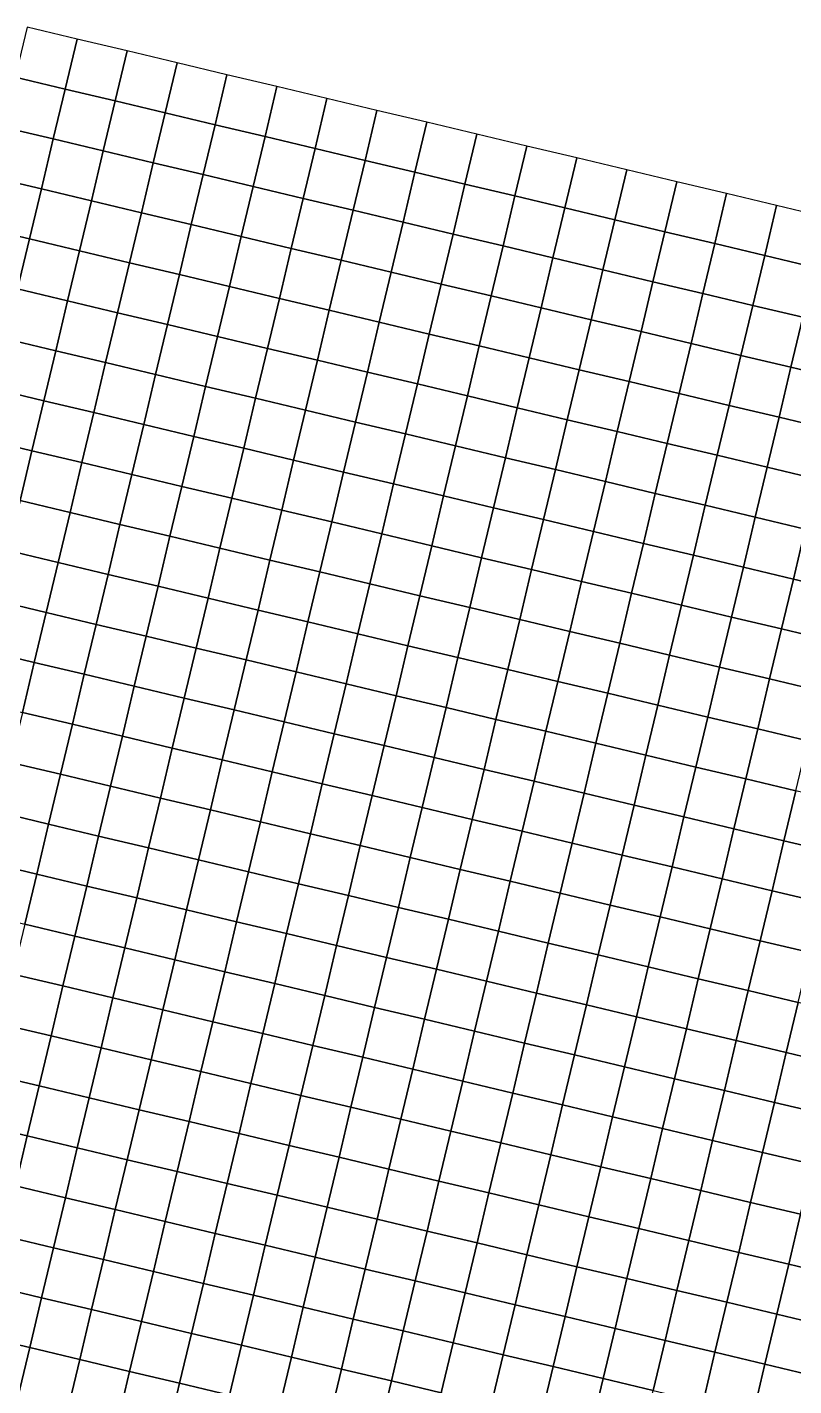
# Model space of a CAD drawing. Header units: metres. Extents: x 0.3 to 9.7, y -5.33 to 3.34.
# Drawn here: x 3.476 to 4.969, y 0.32 to 2.965 of the extents above; entities that cross this region are included whole.
import ezdxf

# ---------------------------------------------------------------- set-up
doc = ezdxf.new("R2010")
doc.units = ezdxf.units.M

msp = doc.modelspace()

# ---------------------------------------------------------------- linework, layer by layer
at = {"layer": 'C2'}
for points in [[(3.4759, 2.9654, -3.0415), (3.4528, 2.8681, -3.0268), (3.5501, 2.845, -2.987), (3.5732, 2.9423, -2.9996)], [(3.5732, 2.9423, -2.9996), (3.5501, 2.845, -2.987), (3.6474, 2.8218, -2.9723), (3.6705, 2.9191, -2.9852)], [(3.6705, 2.9191, -2.9852), (3.6474, 2.8218, -2.9723), (3.7446, 2.7987, -2.9766), (3.7678, 2.896, -2.9911)], [(3.7678, 2.896, -2.9911), (3.7446, 2.7987, -2.9766), (3.8419, 2.7755, -2.9727), (3.8651, 2.8728, -2.9853)], [(3.4528, 2.8681, -3.0268), (3.4296, 2.7708, -3.0165), (3.5269, 2.7477, -2.9799), (3.5501, 2.845, -2.987)], [(3.8651, 2.8728, -2.9853), (3.8419, 2.7755, -2.9727), (3.9392, 2.7524, -2.9737), (3.9624, 2.8497, -2.9839)], [(3.5501, 2.845, -2.987), (3.5269, 2.7477, -2.9799), (3.6242, 2.7245, -2.965), (3.6474, 2.8218, -2.9723)], [(3.9624, 2.8497, -2.9839), (3.9392, 2.7524, -2.9737), (4.0365, 2.7292, -2.9863), (4.0596, 2.8265, -2.9947)], [(3.6474, 2.8218, -2.9723), (3.6242, 2.7245, -2.965), (3.7215, 2.7014, -2.9678), (3.7446, 2.7987, -2.9766)], [(4.0596, 2.8265, -2.9947), (4.0365, 2.7292, -2.9863), (4.1338, 2.7061, -2.9923), (4.1569, 2.8034, -2.9976)], [(3.7446, 2.7987, -2.9766), (3.7215, 2.7014, -2.9678), (3.8188, 2.6783, -2.9643), (3.8419, 2.7755, -2.9727)], [(4.1569, 2.8034, -2.9976), (4.1338, 2.7061, -2.9923), (4.2311, 2.683, -3.0156), (4.2542, 2.7802, -3.021)], [(4.2542, 2.7802, -3.021), (4.2311, 2.683, -3.0156), (4.3284, 2.6598, -3.0203), (4.3515, 2.7571, -3.0226)], [(3.4296, 2.7708, -3.0165), (3.4065, 2.6736, -3.0026), (3.5038, 2.6504, -2.969), (3.5269, 2.7477, -2.9799)], [(3.8419, 2.7755, -2.9727), (3.8188, 2.6783, -2.9643), (3.9161, 2.6551, -2.9651), (3.9392, 2.7524, -2.9737)], [(3.9392, 2.7524, -2.9737), (3.9161, 2.6551, -2.9651), (4.0134, 2.632, -2.978), (4.0365, 2.7292, -2.9863)], [(4.3515, 2.7571, -3.0226), (4.3284, 2.6598, -3.0203), (4.4256, 2.6367, -3.0221), (4.4488, 2.7339, -3.0224)], [(3.5269, 2.7477, -2.9799), (3.5038, 2.6504, -2.969), (3.6011, 2.6273, -2.9544), (3.6242, 2.7245, -2.965)], [(4.0365, 2.7292, -2.9863), (4.0134, 2.632, -2.978), (4.1106, 2.6088, -2.9844), (4.1338, 2.7061, -2.9923)], [(4.4488, 2.7339, -3.0224), (4.4256, 2.6367, -3.0221), (4.5229, 2.6135, -3.0306), (4.5461, 2.7108, -3.032)], [(3.6242, 2.7245, -2.965), (3.6011, 2.6273, -2.9544), (3.6984, 2.6041, -2.9558), (3.7215, 2.7014, -2.9678)], [(3.7215, 2.7014, -2.9678), (3.6984, 2.6041, -2.9558), (3.7956, 2.581, -2.954), (3.8188, 2.6783, -2.9643)], [(4.1338, 2.7061, -2.9923), (4.1106, 2.6088, -2.9844), (4.2079, 2.5857, -3.0057), (4.2311, 2.683, -3.0156)], [(4.5461, 2.7108, -3.032), (4.5229, 2.6135, -3.0306), (4.6202, 2.5904, -3.0289), (4.6433, 2.6877, -3.0312)], [(3.4065, 2.6736, -3.0026), (3.3834, 2.5763, -2.9866), (3.4806, 2.5531, -2.9557), (3.5038, 2.6504, -2.969)], [(3.8188, 2.6783, -2.9643), (3.7956, 2.581, -2.954), (3.8929, 2.5578, -2.9566), (3.9161, 2.6551, -2.9651)], [(4.2311, 2.683, -3.0156), (4.2079, 2.5857, -3.0057), (4.3052, 2.5625, -3.0115), (4.3284, 2.6598, -3.0203)], [(4.6433, 2.6877, -3.0312), (4.6202, 2.5904, -3.0289), (4.7175, 2.5672, -3.0184), (4.7406, 2.6645, -3.0203)], [(3.5038, 2.6504, -2.969), (3.4806, 2.5531, -2.9557), (3.5779, 2.53, -2.9413), (3.6011, 2.6273, -2.9544)], [(3.9161, 2.6551, -2.9651), (3.8929, 2.5578, -2.9566), (3.9902, 2.5347, -2.9704), (4.0134, 2.632, -2.978)], [(4.3284, 2.6598, -3.0203), (4.3052, 2.5625, -3.0115), (4.4025, 2.5394, -3.0143), (4.4256, 2.6367, -3.0221)], [(4.7406, 2.6645, -3.0203), (4.7175, 2.5672, -3.0184), (4.8148, 2.5441, -3.0201), (4.8379, 2.6414, -3.022)], [(3.6011, 2.6273, -2.9544), (3.5779, 2.53, -2.9413), (3.6752, 2.5068, -2.9414), (3.6984, 2.6041, -2.9558)], [(4.0134, 2.632, -2.978), (3.9902, 2.5347, -2.9704), (4.0875, 2.5115, -2.9788), (4.1106, 2.6088, -2.9844)], [(4.4256, 2.6367, -3.0221), (4.4025, 2.5394, -3.0143), (4.4998, 2.5162, -3.0223), (4.5229, 2.6135, -3.0306)], [(4.8379, 2.6414, -3.022), (4.8148, 2.5441, -3.0201), (4.9121, 2.5209, -3.026), (4.9352, 2.6182, -3.0269)], [(3.6984, 2.6041, -2.9558), (3.6752, 2.5068, -2.9414), (3.7725, 2.4837, -2.9421), (3.7956, 2.581, -2.954)], [(4.1106, 2.6088, -2.9844), (4.0875, 2.5115, -2.9788), (4.1848, 2.4884, -2.9989), (4.2079, 2.5857, -3.0057)], [(4.5229, 2.6135, -3.0306), (4.4998, 2.5162, -3.0223), (4.5971, 2.4931, -3.0207), (4.6202, 2.5904, -3.0289)], [(4.9352, 2.6182, -3.0269), (4.9121, 2.5209, -3.026), (5.0093, 2.4978, -3.0485), (5.0325, 2.5951, -3.0491)], [(3.3834, 2.5763, -2.9866), (3.3602, 2.479, -2.9789), (3.4575, 2.4558, -2.9501), (3.4806, 2.5531, -2.9557)], [(3.7956, 2.581, -2.954), (3.7725, 2.4837, -2.9421), (3.8698, 2.4605, -2.9476), (3.8929, 2.5578, -2.9566)], [(4.2079, 2.5857, -3.0057), (4.1848, 2.4884, -2.9989), (4.2821, 2.4652, -3.007), (4.3052, 2.5625, -3.0115)], [(4.6202, 2.5904, -3.0289), (4.5971, 2.4931, -3.0207), (4.6943, 2.4699, -3.0101), (4.7175, 2.5672, -3.0184)], [(4.7175, 2.5672, -3.0184), (4.6943, 2.4699, -3.0101), (4.7916, 2.4468, -3.012), (4.8148, 2.5441, -3.0201)], [(3.4806, 2.5531, -2.9557), (3.4575, 2.4558, -2.9501), (3.5548, 2.4327, -2.9361), (3.5779, 2.53, -2.9413)], [(3.8929, 2.5578, -2.9566), (3.8698, 2.4605, -2.9476), (3.9671, 2.4374, -2.9631), (3.9902, 2.5347, -2.9704)], [(4.3052, 2.5625, -3.0115), (4.2821, 2.4652, -3.007), (4.3793, 2.4421, -3.0114), (4.4025, 2.5394, -3.0143)], [(4.8148, 2.5441, -3.0201), (4.7916, 2.4468, -3.012), (4.8889, 2.4237, -3.0183), (4.9121, 2.5209, -3.026)], [(3.5779, 2.53, -2.9413), (3.5548, 2.4327, -2.9361), (3.6521, 2.4095, -2.9361), (3.6752, 2.5068, -2.9414)], [(3.9902, 2.5347, -2.9704), (3.9671, 2.4374, -2.9631), (4.0643, 2.4142, -2.9747), (4.0875, 2.5115, -2.9788)], [(4.4025, 2.5394, -3.0143), (4.3793, 2.4421, -3.0114), (4.4766, 2.4189, -3.0185), (4.4998, 2.5162, -3.0223)], [(4.4998, 2.5162, -3.0223), (4.4766, 2.4189, -3.0185), (4.5739, 2.3958, -3.0164), (4.5971, 2.4931, -3.0207)], [(4.9121, 2.5209, -3.026), (4.8889, 2.4237, -3.0183), (4.9862, 2.4005, -3.042), (5.0093, 2.4978, -3.0485)], [(3.6752, 2.5068, -2.9414), (3.6521, 2.4095, -2.9361), (3.7493, 2.3864, -2.9371), (3.7725, 2.4837, -2.9421)], [(4.0875, 2.5115, -2.9788), (4.0643, 2.4142, -2.9747), (4.1616, 2.3911, -2.9941), (4.1848, 2.4884, -2.9989)], [(4.1848, 2.4884, -2.9989), (4.1616, 2.3911, -2.9941), (4.2589, 2.368, -3.0052), (4.2821, 2.4652, -3.007)], [(4.5971, 2.4931, -3.0207), (4.5739, 2.3958, -3.0164), (4.6712, 2.3727, -3.0067), (4.6943, 2.4699, -3.0101)], [(3.7725, 2.4837, -2.9421), (3.7493, 2.3864, -2.9371), (3.8466, 2.3633, -2.9434), (3.8698, 2.4605, -2.9476)], [(3.8698, 2.4605, -2.9476), (3.8466, 2.3633, -2.9434), (3.9439, 2.3401, -2.9592), (3.9671, 2.4374, -2.9631)], [(4.2821, 2.4652, -3.007), (4.2589, 2.368, -3.0052), (4.3562, 2.3448, -3.0116), (4.3793, 2.4421, -3.0114)], [(4.6943, 2.4699, -3.0101), (4.6712, 2.3727, -3.0067), (4.7685, 2.3495, -3.0089), (4.7916, 2.4468, -3.012)], [(3.4575, 2.4558, -2.9501), (3.4343, 2.3586, -2.9518), (3.5316, 2.3354, -2.9385), (3.5548, 2.4327, -2.9361)], [(3.9671, 2.4374, -2.9631), (3.9439, 2.3401, -2.9592), (4.0412, 2.317, -2.9711), (4.0643, 2.4142, -2.9747)], [(4.3793, 2.4421, -3.0114), (4.3562, 2.3448, -3.0116), (4.4535, 2.3217, -3.0175), (4.4766, 2.4189, -3.0185)], [(4.7916, 2.4468, -3.012), (4.7685, 2.3495, -3.0089), (4.8658, 2.3264, -3.0168), (4.8889, 2.4237, -3.0183)], [(3.5548, 2.4327, -2.9361), (3.5316, 2.3354, -2.9385), (3.6289, 2.3123, -2.9382), (3.6521, 2.4095, -2.9361)], [(3.6521, 2.4095, -2.9361), (3.6289, 2.3123, -2.9382), (3.7262, 2.2891, -2.9382), (3.7493, 2.3864, -2.9371)], [(4.0643, 2.4142, -2.9747), (4.0412, 2.317, -2.9711), (4.1385, 2.2938, -2.9889), (4.1616, 2.3911, -2.9941)], [(4.4766, 2.4189, -3.0185), (4.4535, 2.3217, -3.0175), (4.5508, 2.2985, -3.0155), (4.5739, 2.3958, -3.0164)], [(4.8889, 2.4237, -3.0183), (4.8658, 2.3264, -3.0168), (4.9631, 2.3032, -3.0409), (4.9862, 2.4005, -3.042)], [(3.7493, 2.3864, -2.9371), (3.7262, 2.2891, -2.9382), (3.8235, 2.266, -2.9428), (3.8466, 2.3633, -2.9434)], [(4.1616, 2.3911, -2.9941), (4.1385, 2.2938, -2.9889), (4.2358, 2.2707, -3.0002), (4.2589, 2.368, -3.0052)], [(4.5739, 2.3958, -3.0164), (4.5508, 2.2985, -3.0155), (4.6481, 2.2754, -3.0078), (4.6712, 2.3727, -3.0067)], [(4.9862, 2.4005, -3.042), (4.9631, 2.3032, -3.0409), (5.0603, 2.2801, -3.0532), (5.0835, 2.3774, -3.0524)], [(3.4343, 2.3586, -2.9518), (3.4112, 2.2613, -2.9577), (3.5085, 2.2381, -2.9445), (3.5316, 2.3354, -2.9385)], [(3.8466, 2.3633, -2.9434), (3.8235, 2.266, -2.9428), (3.9208, 2.2428, -2.9571), (3.9439, 2.3401, -2.9592)], [(4.2589, 2.368, -3.0052), (4.2358, 2.2707, -3.0002), (4.3331, 2.2475, -3.0065), (4.3562, 2.3448, -3.0116)], [(4.6712, 2.3727, -3.0067), (4.6481, 2.2754, -3.0078), (4.7453, 2.2522, -3.0111), (4.7685, 2.3495, -3.0089)], [(3.5316, 2.3354, -2.9385), (3.5085, 2.2381, -2.9445), (3.6058, 2.215, -2.9433), (3.6289, 2.3123, -2.9382)], [(3.9439, 2.3401, -2.9592), (3.9208, 2.2428, -2.9571), (4.0181, 2.2197, -2.9666), (4.0412, 2.317, -2.9711)], [(4.3562, 2.3448, -3.0116), (4.3331, 2.2475, -3.0065), (4.4303, 2.2244, -3.0121), (4.4535, 2.3217, -3.0175)], [(4.7685, 2.3495, -3.0089), (4.7453, 2.2522, -3.0111), (4.8426, 2.2291, -3.0205), (4.8658, 2.3264, -3.0168)], [(3.6289, 2.3123, -2.9382), (3.6058, 2.215, -2.9433), (3.7031, 2.1918, -2.9413), (3.7262, 2.2891, -2.9382)], [(4.0412, 2.317, -2.9711), (4.0181, 2.2197, -2.9666), (4.1153, 2.1965, -2.9814), (4.1385, 2.2938, -2.9889)], [(4.4535, 2.3217, -3.0175), (4.4303, 2.2244, -3.0121), (4.5276, 2.2012, -3.0106), (4.5508, 2.2985, -3.0155)], [(4.8658, 2.3264, -3.0168), (4.8426, 2.2291, -3.0205), (4.9399, 2.2059, -3.0444), (4.9631, 2.3032, -3.0409)], [(4.9631, 2.3032, -3.0409), (4.9399, 2.2059, -3.0444), (5.0372, 2.1828, -3.059), (5.0603, 2.2801, -3.0532)], [(3.7262, 2.2891, -2.9382), (3.7031, 2.1918, -2.9413), (3.8003, 2.1687, -2.9428), (3.8235, 2.266, -2.9428)], [(4.1385, 2.2938, -2.9889), (4.1153, 2.1965, -2.9814), (4.2126, 2.1734, -2.9909), (4.2358, 2.2707, -3.0002)], [(4.5508, 2.2985, -3.0155), (4.5276, 2.2012, -3.0106), (4.6249, 2.1781, -3.0044), (4.6481, 2.2754, -3.0078)], [(4.6481, 2.2754, -3.0078), (4.6249, 2.1781, -3.0044), (4.7222, 2.1549, -3.0087), (4.7453, 2.2522, -3.0111)], [(3.4112, 2.2613, -2.9577), (3.3881, 2.164, -2.9614), (3.4853, 2.1408, -2.9482), (3.5085, 2.2381, -2.9445)], [(3.8235, 2.266, -2.9428), (3.8003, 2.1687, -2.9428), (3.8976, 2.1455, -2.9548), (3.9208, 2.2428, -2.9571)], [(4.2358, 2.2707, -3.0002), (4.2126, 2.1734, -2.9909), (4.3099, 2.1502, -2.9965), (4.3331, 2.2475, -3.0065)], [(4.7453, 2.2522, -3.0111), (4.7222, 2.1549, -3.0087), (4.8195, 2.1318, -3.0191), (4.8426, 2.2291, -3.0205)], [(3.5085, 2.2381, -2.9445), (3.4853, 2.1408, -2.9482), (3.5826, 2.1177, -2.9462), (3.6058, 2.215, -2.9433)], [(3.9208, 2.2428, -2.9571), (3.8976, 2.1455, -2.9548), (3.9949, 2.1224, -2.9608), (4.0181, 2.2197, -2.9666)], [(4.3331, 2.2475, -3.0065), (4.3099, 2.1502, -2.9965), (4.4072, 2.1271, -3.0018), (4.4303, 2.2244, -3.0121)], [(4.4303, 2.2244, -3.0121), (4.4072, 2.1271, -3.0018), (4.5045, 2.1039, -3.0004), (4.5276, 2.2012, -3.0106)], [(4.8426, 2.2291, -3.0205), (4.8195, 2.1318, -3.0191), (4.9168, 2.1087, -3.0432), (4.9399, 2.2059, -3.0444)], [(3.6058, 2.215, -2.9433), (3.5826, 2.1177, -2.9462), (3.6799, 2.0945, -2.9436), (3.7031, 2.1918, -2.9413)], [(4.0181, 2.2197, -2.9666), (3.9949, 2.1224, -2.9608), (4.0922, 2.0992, -2.972), (4.1153, 2.1965, -2.9814)], [(4.1153, 2.1965, -2.9814), (4.0922, 2.0992, -2.972), (4.1895, 2.0761, -2.9786), (4.2126, 2.1734, -2.9909)], [(4.5276, 2.2012, -3.0106), (4.5045, 2.1039, -3.0004), (4.6018, 2.0808, -2.9937), (4.6249, 2.1781, -3.0044)], [(4.9399, 2.2059, -3.0444), (4.9168, 2.1087, -3.0432), (5.014, 2.0855, -3.0595), (5.0372, 2.1828, -3.059)], [(3.7031, 2.1918, -2.9413), (3.6799, 2.0945, -2.9436), (3.7772, 2.0714, -2.9445), (3.8003, 2.1687, -2.9428)], [(4.2126, 2.1734, -2.9909), (4.1895, 2.0761, -2.9786), (4.2868, 2.053, -2.9825), (4.3099, 2.1502, -2.9965)], [(4.6249, 2.1781, -3.0044), (4.6018, 2.0808, -2.9937), (4.699, 2.0577, -2.9984), (4.7222, 2.1549, -3.0087)], [(3.3881, 2.164, -2.9614), (3.3649, 2.0667, -2.9601), (3.4622, 2.0436, -2.9469), (3.4853, 2.1408, -2.9482)], [(3.8003, 2.1687, -2.9428), (3.7772, 2.0714, -2.9445), (3.8745, 2.0483, -2.9557), (3.8976, 2.1455, -2.9548)], [(3.8976, 2.1455, -2.9548), (3.8745, 2.0483, -2.9557), (3.9718, 2.0251, -2.9605), (3.9949, 2.1224, -2.9608)], [(4.3099, 2.1502, -2.9965), (4.2868, 2.053, -2.9825), (4.384, 2.0298, -2.9888), (4.4072, 2.1271, -3.0018)], [(4.7222, 2.1549, -3.0087), (4.699, 2.0577, -2.9984), (4.7963, 2.0345, -3.0093), (4.8195, 2.1318, -3.0191)], [(3.4853, 2.1408, -2.9482), (3.4622, 2.0436, -2.9469), (3.5595, 2.0204, -2.9441), (3.5826, 2.1177, -2.9462)], [(3.5826, 2.1177, -2.9462), (3.5595, 2.0204, -2.9441), (3.6568, 1.9973, -2.9431), (3.6799, 2.0945, -2.9436)], [(3.9949, 2.1224, -2.9608), (3.9718, 2.0251, -2.9605), (4.069, 2.002, -2.9695), (4.0922, 2.0992, -2.972)], [(4.4072, 2.1271, -3.0018), (4.384, 2.0298, -2.9888), (4.4813, 2.0067, -2.9876), (4.5045, 2.1039, -3.0004)], [(4.8195, 2.1318, -3.0191), (4.7963, 2.0345, -3.0093), (4.8936, 2.0114, -3.0351), (4.9168, 2.1087, -3.0432)], [(3.6799, 2.0945, -2.9436), (3.6568, 1.9973, -2.9431), (3.754, 1.9741, -2.9462), (3.7772, 2.0714, -2.9445)], [(4.0922, 2.0992, -2.972), (4.069, 2.002, -2.9695), (4.1663, 1.9788, -2.9749), (4.1895, 2.0761, -2.9786)], [(4.5045, 2.1039, -3.0004), (4.4813, 2.0067, -2.9876), (4.5786, 1.9835, -2.9799), (4.6018, 2.0808, -2.9937)], [(4.9168, 2.1087, -3.0432), (4.8936, 2.0114, -3.0351), (4.9909, 1.9882, -3.0519), (5.014, 2.0855, -3.0595)], [(3.7772, 2.0714, -2.9445), (3.754, 1.9741, -2.9462), (3.8513, 1.951, -2.958), (3.8745, 2.0483, -2.9557)], [(4.1895, 2.0761, -2.9786), (4.1663, 1.9788, -2.9749), (4.2636, 1.9557, -2.9784), (4.2868, 2.053, -2.9825)], [(4.6018, 2.0808, -2.9937), (4.5786, 1.9835, -2.9799), (4.6759, 1.9604, -2.9846), (4.699, 2.0577, -2.9984)], [(3.4622, 2.0436, -2.9469), (3.439, 1.9463, -2.9518), (3.5363, 1.9231, -2.9487), (3.5595, 2.0204, -2.9441)], [(3.8745, 2.0483, -2.9557), (3.8513, 1.951, -2.958), (3.9486, 1.9278, -2.965), (3.9718, 2.0251, -2.9605)], [(4.2868, 2.053, -2.9825), (4.2636, 1.9557, -2.9784), (4.3609, 1.9325, -2.9852), (4.384, 2.0298, -2.9888)], [(4.699, 2.0577, -2.9984), (4.6759, 1.9604, -2.9846), (4.7732, 1.9372, -2.9951), (4.7963, 2.0345, -3.0093)], [(3.5595, 2.0204, -2.9441), (3.5363, 1.9231, -2.9487), (3.6336, 1.9, -2.9478), (3.6568, 1.9973, -2.9431)], [(3.9718, 2.0251, -2.9605), (3.9486, 1.9278, -2.965), (4.0459, 1.9047, -2.9744), (4.069, 2.002, -2.9695)], [(4.384, 2.0298, -2.9888), (4.3609, 1.9325, -2.9852), (4.4582, 1.9094, -2.9847), (4.4813, 2.0067, -2.9876)], [(4.7963, 2.0345, -3.0093), (4.7732, 1.9372, -2.9951), (4.8705, 1.9141, -3.023), (4.8936, 2.0114, -3.0351)], [(4.8936, 2.0114, -3.0351), (4.8705, 1.9141, -3.023), (4.9678, 1.8909, -3.0393), (4.9909, 1.9882, -3.0519)], [(3.6568, 1.9973, -2.9431), (3.6336, 1.9, -2.9478), (3.7309, 1.8768, -2.9512), (3.754, 1.9741, -2.9462)], [(4.069, 2.002, -2.9695), (4.0459, 1.9047, -2.9744), (4.1432, 1.8815, -2.9811), (4.1663, 1.9788, -2.9749)], [(4.4813, 2.0067, -2.9876), (4.4582, 1.9094, -2.9847), (4.5555, 1.8862, -2.9779), (4.5786, 1.9835, -2.9799)], [(4.9909, 1.9882, -3.0519), (4.9678, 1.8909, -3.0393), (5.065, 1.8678, -3.0499), (5.0882, 1.9651, -3.0643)], [(3.754, 1.9741, -2.9462), (3.7309, 1.8768, -2.9512), (3.8282, 1.8537, -2.9624), (3.8513, 1.951, -2.958)], [(4.1663, 1.9788, -2.9749), (4.1432, 1.8815, -2.9811), (4.2405, 1.8584, -2.9854), (4.2636, 1.9557, -2.9784)], [(4.5786, 1.9835, -2.9799), (4.5555, 1.8862, -2.9779), (4.6528, 1.8631, -2.9834), (4.6759, 1.9604, -2.9846)], [(4.6759, 1.9604, -2.9846), (4.6528, 1.8631, -2.9834), (4.75, 1.8399, -2.9945), (4.7732, 1.9372, -2.9951)], [(3.439, 1.9463, -2.9518), (3.4159, 1.849, -2.964), (3.5132, 1.8258, -2.9603), (3.5363, 1.9231, -2.9487)], [(3.8513, 1.951, -2.958), (3.8282, 1.8537, -2.9624), (3.9255, 1.8305, -2.9691), (3.9486, 1.9278, -2.965)], [(4.2636, 1.9557, -2.9784), (4.2405, 1.8584, -2.9854), (4.3378, 1.8352, -2.9914), (4.3609, 1.9325, -2.9852)], [(4.3609, 1.9325, -2.9852), (4.3378, 1.8352, -2.9914), (4.435, 1.8121, -2.9912), (4.4582, 1.9094, -2.9847)], [(4.7732, 1.9372, -2.9951), (4.75, 1.8399, -2.9945), (4.8473, 1.8168, -3.0226), (4.8705, 1.9141, -3.023)], [(3.5363, 1.9231, -2.9487), (3.5132, 1.8258, -2.9603), (3.6105, 1.8027, -2.9585), (3.6336, 1.9, -2.9478)], [(3.9486, 1.9278, -2.965), (3.9255, 1.8305, -2.9691), (4.0228, 1.8074, -2.9776), (4.0459, 1.9047, -2.9744)], [(4.0459, 1.9047, -2.9744), (4.0228, 1.8074, -2.9776), (4.12, 1.7842, -2.9836), (4.1432, 1.8815, -2.9811)], [(4.4582, 1.9094, -2.9847), (4.435, 1.8121, -2.9912), (4.5323, 1.789, -2.9869), (4.5555, 1.8862, -2.9779)], [(4.8705, 1.9141, -3.023), (4.8473, 1.8168, -3.0226), (4.9446, 1.7937, -3.0393), (4.9678, 1.8909, -3.0393)], [(3.6336, 1.9, -2.9478), (3.6105, 1.8027, -2.9585), (3.7078, 1.7795, -2.9601), (3.7309, 1.8768, -2.9512)], [(4.1432, 1.8815, -2.9811), (4.12, 1.7842, -2.9836), (4.2173, 1.7611, -2.9872), (4.2405, 1.8584, -2.9854)], [(4.5555, 1.8862, -2.9779), (4.5323, 1.789, -2.9869), (4.6296, 1.7658, -2.9934), (4.6528, 1.8631, -2.9834)], [(4.9678, 1.8909, -3.0393), (4.9446, 1.7937, -3.0393), (5.0419, 1.7705, -3.0501), (5.065, 1.8678, -3.0499)], [(3.7309, 1.8768, -2.9512), (3.7078, 1.7795, -2.9601), (3.805, 1.7564, -2.9689), (3.8282, 1.8537, -2.9624)], [(3.8282, 1.8537, -2.9624), (3.805, 1.7564, -2.9689), (3.9023, 1.7333, -2.9723), (3.9255, 1.8305, -2.9691)], [(4.2405, 1.8584, -2.9854), (4.2173, 1.7611, -2.9872), (4.3146, 1.738, -2.9926), (4.3378, 1.8352, -2.9914)], [(4.6528, 1.8631, -2.9834), (4.6296, 1.7658, -2.9934), (4.7269, 1.7427, -3.0058), (4.75, 1.8399, -2.9945)], [(3.4159, 1.849, -2.964), (3.3928, 1.7517, -2.9832), (3.49, 1.7286, -2.9789), (3.5132, 1.8258, -2.9603)], [(3.5132, 1.8258, -2.9603), (3.49, 1.7286, -2.9789), (3.5873, 1.7054, -2.975), (3.6105, 1.8027, -2.9585)], [(3.9255, 1.8305, -2.9691), (3.9023, 1.7333, -2.9723), (3.9996, 1.7101, -2.9783), (4.0228, 1.8074, -2.9776)], [(4.3378, 1.8352, -2.9914), (4.3146, 1.738, -2.9926), (4.4119, 1.7148, -2.9922), (4.435, 1.8121, -2.9912)], [(4.75, 1.8399, -2.9945), (4.7269, 1.7427, -3.0058), (4.8242, 1.7195, -3.0325), (4.8473, 1.8168, -3.0226)], [(3.6105, 1.8027, -2.9585), (3.5873, 1.7054, -2.975), (3.6846, 1.6823, -2.9725), (3.7078, 1.7795, -2.9601)], [(4.0228, 1.8074, -2.9776), (3.9996, 1.7101, -2.9783), (4.0969, 1.687, -2.9812), (4.12, 1.7842, -2.9836)], [(4.435, 1.8121, -2.9912), (4.4119, 1.7148, -2.9922), (4.5092, 1.6917, -2.9892), (4.5323, 1.789, -2.9869)], [(4.8473, 1.8168, -3.0226), (4.8242, 1.7195, -3.0325), (4.9215, 1.6964, -3.0507), (4.9446, 1.7937, -3.0393)], [(3.7078, 1.7795, -2.9601), (3.6846, 1.6823, -2.9725), (3.7819, 1.6591, -2.9777), (3.805, 1.7564, -2.9689)], [(4.12, 1.7842, -2.9836), (4.0969, 1.687, -2.9812), (4.1942, 1.6638, -2.9825), (4.2173, 1.7611, -2.9872)], [(4.5323, 1.789, -2.9869), (4.5092, 1.6917, -2.9892), (4.6065, 1.6685, -2.9964), (4.6296, 1.7658, -2.9934)], [(4.9446, 1.7937, -3.0393), (4.9215, 1.6964, -3.0507), (5.0187, 1.6732, -3.064), (5.0419, 1.7705, -3.0501)], [(3.3928, 1.7517, -2.9832), (3.3696, 1.6544, -2.9986), (3.4669, 1.6313, -2.9941), (3.49, 1.7286, -2.9789)], [(3.805, 1.7564, -2.9689), (3.7819, 1.6591, -2.9777), (3.8792, 1.636, -2.9752), (3.9023, 1.7333, -2.9723)], [(4.2173, 1.7611, -2.9872), (4.1942, 1.6638, -2.9825), (4.2915, 1.6407, -2.9868), (4.3146, 1.738, -2.9926)], [(4.6296, 1.7658, -2.9934), (4.6065, 1.6685, -2.9964), (4.7037, 1.6454, -3.009), (4.7269, 1.7427, -3.0058)], [(3.49, 1.7286, -2.9789), (3.4669, 1.6313, -2.9941), (3.5642, 1.6081, -2.9894), (3.5873, 1.7054, -2.975)], [(3.9023, 1.7333, -2.9723), (3.8792, 1.636, -2.9752), (3.9765, 1.6128, -2.9777), (3.9996, 1.7101, -2.9783)], [(4.3146, 1.738, -2.9926), (4.2915, 1.6407, -2.9868), (4.3887, 1.6175, -2.985), (4.4119, 1.7148, -2.9922)], [(4.7269, 1.7427, -3.0058), (4.7037, 1.6454, -3.009), (4.801, 1.6222, -3.035), (4.8242, 1.7195, -3.0325)], [(4.8242, 1.7195, -3.0325), (4.801, 1.6222, -3.035), (4.8983, 1.5991, -3.0535), (4.9215, 1.6964, -3.0507)], [(3.5873, 1.7054, -2.975), (3.5642, 1.6081, -2.9894), (3.6615, 1.585, -2.9852), (3.6846, 1.6823, -2.9725)], [(3.9996, 1.7101, -2.9783), (3.9765, 1.6128, -2.9777), (4.0737, 1.5897, -2.9751), (4.0969, 1.687, -2.9812)], [(4.4119, 1.7148, -2.9922), (4.3887, 1.6175, -2.985), (4.486, 1.5944, -2.9805), (4.5092, 1.6917, -2.9892)], [(4.9215, 1.6964, -3.0507), (4.8983, 1.5991, -3.0535), (4.9956, 1.5759, -3.0674), (5.0187, 1.6732, -3.064)], [(3.6846, 1.6823, -2.9725), (3.6615, 1.585, -2.9852), (3.7587, 1.5618, -2.9875), (3.7819, 1.6591, -2.9777)], [(4.0969, 1.687, -2.9812), (4.0737, 1.5897, -2.9751), (4.171, 1.5665, -2.9719), (4.1942, 1.6638, -2.9825)], [(4.5092, 1.6917, -2.9892), (4.486, 1.5944, -2.9805), (4.5833, 1.5712, -2.9872), (4.6065, 1.6685, -2.9964)], [(4.6065, 1.6685, -2.9964), (4.5833, 1.5712, -2.9872), (4.6806, 1.5481, -2.9995), (4.7037, 1.6454, -3.009)], [(3.7819, 1.6591, -2.9777), (3.7587, 1.5618, -2.9875), (3.856, 1.5387, -2.9823), (3.8792, 1.636, -2.9752)], [(4.1942, 1.6638, -2.9825), (4.171, 1.5665, -2.9719), (4.2683, 1.5434, -2.9755), (4.2915, 1.6407, -2.9868)], [(4.2915, 1.6407, -2.9868), (4.2683, 1.5434, -2.9755), (4.3656, 1.5202, -2.9722), (4.3887, 1.6175, -2.985)], [(4.7037, 1.6454, -3.009), (4.6806, 1.5481, -2.9995), (4.7779, 1.5249, -3.0265), (4.801, 1.6222, -3.035)], [(3.4669, 1.6313, -2.9941), (3.4438, 1.534, -3.0069), (3.541, 1.5108, -3.0029), (3.5642, 1.6081, -2.9894)], [(3.8792, 1.636, -2.9752), (3.856, 1.5387, -2.9823), (3.9533, 1.5155, -2.9827), (3.9765, 1.6128, -2.9777)], [(4.3887, 1.6175, -2.985), (4.3656, 1.5202, -2.9722), (4.4629, 1.4971, -2.9649), (4.486, 1.5944, -2.9805)], [(4.801, 1.6222, -3.035), (4.7779, 1.5249, -3.0265), (4.8752, 1.5018, -3.0442), (4.8983, 1.5991, -3.0535)], [(3.5642, 1.6081, -2.9894), (3.541, 1.5108, -3.0029), (3.6383, 1.4877, -2.9989), (3.6615, 1.585, -2.9852)], [(3.9765, 1.6128, -2.9777), (3.9533, 1.5155, -2.9827), (4.0506, 1.4924, -2.9773), (4.0737, 1.5897, -2.9751)], [(4.0737, 1.5897, -2.9751), (4.0506, 1.4924, -2.9773), (4.1479, 1.4692, -2.9716), (4.171, 1.5665, -2.9719)], [(4.486, 1.5944, -2.9805), (4.4629, 1.4971, -2.9649), (4.5602, 1.474, -2.9705), (4.5833, 1.5712, -2.9872)], [(4.8983, 1.5991, -3.0535), (4.8752, 1.5018, -3.0442), (4.9725, 1.4787, -3.056), (4.9956, 1.5759, -3.0674)], [(3.6615, 1.585, -2.9852), (3.6383, 1.4877, -2.9989), (3.7356, 1.4645, -2.9993), (3.7587, 1.5618, -2.9875)], [(3.7587, 1.5618, -2.9875), (3.7356, 1.4645, -2.9993), (3.8329, 1.4414, -2.9934), (3.856, 1.5387, -2.9823)], [(4.171, 1.5665, -2.9719), (4.1479, 1.4692, -2.9716), (4.2452, 1.4461, -2.9737), (4.2683, 1.5434, -2.9755)], [(4.5833, 1.5712, -2.9872), (4.5602, 1.474, -2.9705), (4.6575, 1.4508, -2.9814), (4.6806, 1.5481, -2.9995)], [(3.856, 1.5387, -2.9823), (3.8329, 1.4414, -2.9934), (3.9302, 1.4183, -2.9932), (3.9533, 1.5155, -2.9827)], [(4.2683, 1.5434, -2.9755), (4.2452, 1.4461, -2.9737), (4.3425, 1.423, -2.9692), (4.3656, 1.5202, -2.9722)], [(4.6806, 1.5481, -2.9995), (4.6575, 1.4508, -2.9814), (4.7547, 1.4277, -3.0101), (4.7779, 1.5249, -3.0265)], [(3.4438, 1.534, -3.0069), (3.4206, 1.4367, -3.0226), (3.5179, 1.4136, -3.0178), (3.541, 1.5108, -3.0029)], [(3.541, 1.5108, -3.0029), (3.5179, 1.4136, -3.0178), (3.6152, 1.3904, -3.0127), (3.6383, 1.4877, -2.9989)], [(3.9533, 1.5155, -2.9827), (3.9302, 1.4183, -2.9932), (4.0275, 1.3951, -2.9872), (4.0506, 1.4924, -2.9773)], [(4.3656, 1.5202, -2.9722), (4.3425, 1.423, -2.9692), (4.4397, 1.3998, -2.9615), (4.4629, 1.4971, -2.9649)], [(4.7779, 1.5249, -3.0265), (4.7547, 1.4277, -3.0101), (4.852, 1.4045, -3.026), (4.8752, 1.5018, -3.0442)], [(3.6383, 1.4877, -2.9989), (3.6152, 1.3904, -3.0127), (3.7125, 1.3673, -3.0102), (3.7356, 1.4645, -2.9993)], [(4.0506, 1.4924, -2.9773), (4.0275, 1.3951, -2.9872), (4.1247, 1.372, -2.9806), (4.1479, 1.4692, -2.9716)], [(4.4629, 1.4971, -2.9649), (4.4397, 1.3998, -2.9615), (4.537, 1.3767, -2.9667), (4.5602, 1.474, -2.9705)], [(4.8752, 1.5018, -3.0442), (4.852, 1.4045, -3.026), (4.9493, 1.3814, -3.0339), (4.9725, 1.4787, -3.056)], [(3.7356, 1.4645, -2.9993), (3.7125, 1.3673, -3.0102), (3.8097, 1.3441, -3.0025), (3.8329, 1.4414, -2.9934)], [(4.1479, 1.4692, -2.9716), (4.1247, 1.372, -2.9806), (4.222, 1.3488, -2.9807), (4.2452, 1.4461, -2.9737)], [(4.5602, 1.474, -2.9705), (4.537, 1.3767, -2.9667), (4.6343, 1.3535, -2.9772), (4.6575, 1.4508, -2.9814)], [(4.9725, 1.4787, -3.056), (4.9493, 1.3814, -3.0339), (5.0466, 1.3582, -3.0488), (5.0697, 1.4555, -3.0722)], [(3.4206, 1.4367, -3.0226), (3.3975, 1.3394, -3.0436), (3.4947, 1.3163, -3.0371), (3.5179, 1.4136, -3.0178)], [(3.8329, 1.4414, -2.9934), (3.8097, 1.3441, -3.0025), (3.907, 1.321, -3.0008), (3.9302, 1.4183, -2.9932)], [(4.2452, 1.4461, -2.9737), (4.222, 1.3488, -2.9807), (4.3193, 1.3257, -2.9756), (4.3425, 1.423, -2.9692)], [(4.6575, 1.4508, -2.9814), (4.6343, 1.3535, -2.9772), (4.7316, 1.3304, -3.0057), (4.7547, 1.4277, -3.0101)], [(3.5179, 1.4136, -3.0178), (3.4947, 1.3163, -3.0371), (3.592, 1.2931, -3.0292), (3.6152, 1.3904, -3.0127)], [(3.9302, 1.4183, -2.9932), (3.907, 1.321, -3.0008), (4.0043, 1.2978, -2.9937), (4.0275, 1.3951, -2.9872)], [(4.3425, 1.423, -2.9692), (4.3193, 1.3257, -2.9756), (4.4166, 1.3025, -2.9698), (4.4397, 1.3998, -2.9615)], [(4.7547, 1.4277, -3.0101), (4.7316, 1.3304, -3.0057), (4.8289, 1.3072, -3.0207), (4.852, 1.4045, -3.026)], [(4.852, 1.4045, -3.026), (4.8289, 1.3072, -3.0207), (4.9262, 1.2841, -3.0272), (4.9493, 1.3814, -3.0339)], [(3.6152, 1.3904, -3.0127), (3.592, 1.2931, -3.0292), (3.6893, 1.27, -3.0226), (3.7125, 1.3673, -3.0102)], [(4.0275, 1.3951, -2.9872), (4.0043, 1.2978, -2.9937), (4.1016, 1.2747, -2.9861), (4.1247, 1.372, -2.9806)], [(4.4397, 1.3998, -2.9615), (4.4166, 1.3025, -2.9698), (4.5139, 1.2794, -2.9755), (4.537, 1.3767, -2.9667)], [(4.537, 1.3767, -2.9667), (4.5139, 1.2794, -2.9755), (4.6112, 1.2562, -2.9865), (4.6343, 1.3535, -2.9772)], [(4.9493, 1.3814, -3.0339), (4.9262, 1.2841, -3.0272), (5.0234, 1.2609, -3.0413), (5.0466, 1.3582, -3.0488)], [(3.7125, 1.3673, -3.0102), (3.6893, 1.27, -3.0226), (3.7866, 1.2468, -3.0112), (3.8097, 1.3441, -3.0025)], [(4.1247, 1.372, -2.9806), (4.1016, 1.2747, -2.9861), (4.1989, 1.2515, -2.9847), (4.222, 1.3488, -2.9807)], [(4.6343, 1.3535, -2.9772), (4.6112, 1.2562, -2.9865), (4.7084, 1.2331, -3.0131), (4.7316, 1.3304, -3.0057)], [(3.3975, 1.3394, -3.0436), (3.3743, 1.2421, -3.0695), (3.4716, 1.219, -3.0596), (3.4947, 1.3163, -3.0371)], [(3.8097, 1.3441, -3.0025), (3.7866, 1.2468, -3.0112), (3.8839, 1.2237, -3.0069), (3.907, 1.321, -3.0008)], [(4.222, 1.3488, -2.9807), (4.1989, 1.2515, -2.9847), (4.2962, 1.2284, -2.9793), (4.3193, 1.3257, -2.9756)], [(4.3193, 1.3257, -2.9756), (4.2962, 1.2284, -2.9793), (4.3935, 1.2052, -2.9748), (4.4166, 1.3025, -2.9698)], [(4.7316, 1.3304, -3.0057), (4.7084, 1.2331, -3.0131), (4.8057, 1.2099, -3.0284), (4.8289, 1.3072, -3.0207)], [(3.4947, 1.3163, -3.0371), (3.4716, 1.219, -3.0596), (3.5689, 1.1958, -3.048), (3.592, 1.2931, -3.0292)], [(3.907, 1.321, -3.0008), (3.8839, 1.2237, -3.0069), (3.9812, 1.2005, -2.9973), (4.0043, 1.2978, -2.9937)], [(4.0043, 1.2978, -2.9937), (3.9812, 1.2005, -2.9973), (4.0785, 1.1774, -2.9882), (4.1016, 1.2747, -2.9861)], [(4.4166, 1.3025, -2.9698), (4.3935, 1.2052, -2.9748), (4.4907, 1.1821, -2.9804), (4.5139, 1.2794, -2.9755)], [(4.8289, 1.3072, -3.0207), (4.8057, 1.2099, -3.0284), (4.903, 1.1868, -3.0362), (4.9262, 1.2841, -3.0272)], [(3.592, 1.2931, -3.0292), (3.5689, 1.1958, -3.048), (3.6662, 1.1727, -3.0366), (3.6893, 1.27, -3.0226)], [(3.6893, 1.27, -3.0226), (3.6662, 1.1727, -3.0366), (3.7635, 1.1495, -3.0209), (3.7866, 1.2468, -3.0112)], [(4.1016, 1.2747, -2.9861), (4.0785, 1.1774, -2.9882), (4.1757, 1.1543, -2.9855), (4.1989, 1.2515, -2.9847)], [(4.5139, 1.2794, -2.9755), (4.4907, 1.1821, -2.9804), (4.588, 1.159, -2.9909), (4.6112, 1.2562, -2.9865)], [(4.9262, 1.2841, -3.0272), (4.903, 1.1868, -3.0362), (5.0003, 1.1637, -3.05), (5.0234, 1.2609, -3.0413)], [(3.7866, 1.2468, -3.0112), (3.7635, 1.1495, -3.0209), (3.8607, 1.1264, -3.014), (3.8839, 1.2237, -3.0069)], [(4.1989, 1.2515, -2.9847), (4.1757, 1.1543, -2.9855), (4.273, 1.1311, -2.9789), (4.2962, 1.2284, -2.9793)], [(4.6112, 1.2562, -2.9865), (4.588, 1.159, -2.9909), (4.6853, 1.1358, -3.0157), (4.7084, 1.2331, -3.0131)], [(3.4716, 1.219, -3.0596), (3.4485, 1.1217, -3.0762), (3.5457, 1.0986, -3.062), (3.5689, 1.1958, -3.048)], [(3.8839, 1.2237, -3.0069), (3.8607, 1.1264, -3.014), (3.958, 1.1033, -3.0018), (3.9812, 1.2005, -2.9973)], [(4.2962, 1.2284, -2.9793), (4.273, 1.1311, -2.9789), (4.3703, 1.108, -2.9739), (4.3935, 1.2052, -2.9748)], [(4.7084, 1.2331, -3.0131), (4.6853, 1.1358, -3.0157), (4.7826, 1.1127, -3.03), (4.8057, 1.2099, -3.0284)], [(3.5689, 1.1958, -3.048), (3.5457, 1.0986, -3.062), (3.643, 1.0754, -3.048), (3.6662, 1.1727, -3.0366)], [(3.9812, 1.2005, -2.9973), (3.958, 1.1033, -3.0018), (4.0553, 1.0801, -2.9911), (4.0785, 1.1774, -2.9882)], [(4.3935, 1.2052, -2.9748), (4.3703, 1.108, -2.9739), (4.4676, 1.0848, -2.9782), (4.4907, 1.1821, -2.9804)], [(4.8057, 1.2099, -3.0284), (4.7826, 1.1127, -3.03), (4.8799, 1.0895, -3.0379), (4.903, 1.1868, -3.0362)], [(3.6662, 1.1727, -3.0366), (3.643, 1.0754, -3.048), (3.7403, 1.0523, -3.0312), (3.7635, 1.1495, -3.0209)], [(4.0785, 1.1774, -2.9882), (4.0553, 1.0801, -2.9911), (4.1526, 1.057, -2.9873), (4.1757, 1.1543, -2.9855)], [(4.4907, 1.1821, -2.9804), (4.4676, 1.0848, -2.9782), (4.5649, 1.0617, -2.9874), (4.588, 1.159, -2.9909)], [(4.903, 1.1868, -3.0362), (4.8799, 1.0895, -3.0379), (4.9772, 1.0664, -3.0512), (5.0003, 1.1637, -3.05)], [(3.7635, 1.1495, -3.0209), (3.7403, 1.0523, -3.0312), (3.8376, 1.0291, -3.023), (3.8607, 1.1264, -3.014)], [(4.1757, 1.1543, -2.9855), (4.1526, 1.057, -2.9873), (4.2499, 1.0338, -2.9799), (4.273, 1.1311, -2.9789)], [(4.588, 1.159, -2.9909), (4.5649, 1.0617, -2.9874), (4.6622, 1.0385, -3.0113), (4.6853, 1.1358, -3.0157)], [(3.4485, 1.1217, -3.0762), (3.4253, 1.0244, -3.0901), (3.5226, 1.0013, -3.0756), (3.5457, 1.0986, -3.062)], [(3.8607, 1.1264, -3.014), (3.8376, 1.0291, -3.023), (3.9349, 1.006, -3.0106), (3.958, 1.1033, -3.0018)], [(4.273, 1.1311, -2.9789), (4.2499, 1.0338, -2.9799), (4.3472, 1.0107, -2.9741), (4.3703, 1.108, -2.9739)], [(4.6853, 1.1358, -3.0157), (4.6622, 1.0385, -3.0113), (4.7594, 1.0154, -3.0234), (4.7826, 1.1127, -3.03)], [(4.7826, 1.1127, -3.03), (4.7594, 1.0154, -3.0234), (4.8567, 0.9922, -3.0291), (4.8799, 1.0895, -3.0379)], [(3.5457, 1.0986, -3.062), (3.5226, 1.0013, -3.0756), (3.6199, 0.9781, -3.0597), (3.643, 1.0754, -3.048)], [(3.958, 1.1033, -3.0018), (3.9349, 1.006, -3.0106), (4.0322, 0.9828, -2.9997), (4.0553, 1.0801, -2.9911)], [(4.3703, 1.108, -2.9739), (4.3472, 1.0107, -2.9741), (4.4444, 0.9875, -2.9762), (4.4676, 1.0848, -2.9782)], [(4.4676, 1.0848, -2.9782), (4.4444, 0.9875, -2.9762), (4.5417, 0.9644, -2.9825), (4.5649, 1.0617, -2.9874)], [(4.8799, 1.0895, -3.0379), (4.8567, 0.9922, -3.0291), (4.954, 0.9691, -3.0407), (4.9772, 1.0664, -3.0512)], [(3.643, 1.0754, -3.048), (3.6199, 0.9781, -3.0597), (3.7172, 0.955, -3.0447), (3.7403, 1.0523, -3.0312)], [(4.0553, 1.0801, -2.9911), (4.0322, 0.9828, -2.9997), (4.1294, 0.9597, -2.9952), (4.1526, 1.057, -2.9873)], [(4.5649, 1.0617, -2.9874), (4.5417, 0.9644, -2.9825), (4.639, 0.9412, -3.0055), (4.6622, 1.0385, -3.0113)], [(4.9772, 1.0664, -3.0512), (4.954, 0.9691, -3.0407), (5.0513, 0.9459, -3.0524), (5.0744, 1.0432, -3.0636)], [(3.7403, 1.0523, -3.0312), (3.7172, 0.955, -3.0447), (3.8144, 0.9318, -3.0364), (3.8376, 1.0291, -3.023)], [(4.1526, 1.057, -2.9873), (4.1294, 0.9597, -2.9952), (4.2267, 0.9365, -2.9881), (4.2499, 1.0338, -2.9799)], [(4.2499, 1.0338, -2.9799), (4.2267, 0.9365, -2.9881), (4.324, 0.9134, -2.9829), (4.3472, 1.0107, -2.9741)], [(4.6622, 1.0385, -3.0113), (4.639, 0.9412, -3.0055), (4.7363, 0.9181, -3.0143), (4.7594, 1.0154, -3.0234)], [(3.4253, 1.0244, -3.0901), (3.4022, 0.9271, -3.1092), (3.4994, 0.904, -3.0933), (3.5226, 1.0013, -3.0756)], [(3.8376, 1.0291, -3.023), (3.8144, 0.9318, -3.0364), (3.9117, 0.9087, -3.0263), (3.9349, 1.006, -3.0106)], [(3.9349, 1.006, -3.0106), (3.9117, 0.9087, -3.0263), (4.009, 0.8855, -3.0168), (4.0322, 0.9828, -2.9997)], [(4.3472, 1.0107, -2.9741), (4.324, 0.9134, -2.9829), (4.4213, 0.8902, -2.9845), (4.4444, 0.9875, -2.9762)], [(4.7594, 1.0154, -3.0234), (4.7363, 0.9181, -3.0143), (4.8336, 0.8949, -3.0169), (4.8567, 0.9922, -3.0291)], [(3.5226, 1.0013, -3.0756), (3.4994, 0.904, -3.0933), (3.5967, 0.8808, -3.0748), (3.6199, 0.9781, -3.0597)], [(4.0322, 0.9828, -2.9997), (4.009, 0.8855, -3.0168), (4.1063, 0.8624, -3.0105), (4.1294, 0.9597, -2.9952)], [(4.4444, 0.9875, -2.9762), (4.4213, 0.8902, -2.9845), (4.5186, 0.8671, -2.9898), (4.5417, 0.9644, -2.9825)], [(4.8567, 0.9922, -3.0291), (4.8336, 0.8949, -3.0169), (4.9309, 0.8718, -3.0259), (4.954, 0.9691, -3.0407)], [(3.6199, 0.9781, -3.0597), (3.5967, 0.8808, -3.0748), (3.694, 0.8577, -3.06), (3.7172, 0.955, -3.0447)], [(3.7172, 0.955, -3.0447), (3.694, 0.8577, -3.06), (3.7913, 0.8345, -3.0523), (3.8144, 0.9318, -3.0364)], [(4.1294, 0.9597, -2.9952), (4.1063, 0.8624, -3.0105), (4.2036, 0.8393, -3.0038), (4.2267, 0.9365, -2.9881)], [(4.5417, 0.9644, -2.9825), (4.5186, 0.8671, -2.9898), (4.6159, 0.844, -3.0107), (4.639, 0.9412, -3.0055)], [(4.954, 0.9691, -3.0407), (4.9309, 0.8718, -3.0259), (5.0282, 0.8487, -3.0356), (5.0513, 0.9459, -3.0524)], [(3.4022, 0.9271, -3.1092), (3.379, 0.8298, -3.1323), (3.4763, 0.8067, -3.115), (3.4994, 0.904, -3.0933)], [(3.8144, 0.9318, -3.0364), (3.7913, 0.8345, -3.0523), (3.8886, 0.8114, -3.0427), (3.9117, 0.9087, -3.0263)], [(4.2267, 0.9365, -2.9881), (4.2036, 0.8393, -3.0038), (4.3009, 0.8161, -3.0014), (4.324, 0.9134, -2.9829)], [(4.639, 0.9412, -3.0055), (4.6159, 0.844, -3.0107), (4.7132, 0.8208, -3.018), (4.7363, 0.9181, -3.0143)], [(3.4994, 0.904, -3.0933), (3.4763, 0.8067, -3.115), (3.5736, 0.7836, -3.0932), (3.5967, 0.8808, -3.0748)], [(3.9117, 0.9087, -3.0263), (3.8886, 0.8114, -3.0427), (3.9859, 0.7883, -3.0331), (4.009, 0.8855, -3.0168)], [(4.324, 0.9134, -2.9829), (4.3009, 0.8161, -3.0014), (4.3982, 0.793, -3.0037), (4.4213, 0.8902, -2.9845)], [(4.7363, 0.9181, -3.0143), (4.7132, 0.8208, -3.018), (4.8104, 0.7977, -3.0206), (4.8336, 0.8949, -3.0169)], [(3.5967, 0.8808, -3.0748), (3.5736, 0.7836, -3.0932), (3.6709, 0.7604, -3.0786), (3.694, 0.8577, -3.06)], [(4.009, 0.8855, -3.0168), (3.9859, 0.7883, -3.0331), (4.0832, 0.7651, -3.0247), (4.1063, 0.8624, -3.0105)], [(4.4213, 0.8902, -2.9845), (4.3982, 0.793, -3.0037), (4.4954, 0.7698, -3.0099), (4.5186, 0.8671, -2.9898)], [(4.8336, 0.8949, -3.0169), (4.8104, 0.7977, -3.0206), (4.9077, 0.7745, -3.0287), (4.9309, 0.8718, -3.0259)], [(3.694, 0.8577, -3.06), (3.6709, 0.7604, -3.0786), (3.7682, 0.7373, -3.0725), (3.7913, 0.8345, -3.0523)], [(4.1063, 0.8624, -3.0105), (4.0832, 0.7651, -3.0247), (4.1804, 0.742, -3.0178), (4.2036, 0.8393, -3.0038)], [(4.5186, 0.8671, -2.9898), (4.4954, 0.7698, -3.0099), (4.5927, 0.7467, -3.0278), (4.6159, 0.844, -3.0107)], [(4.9309, 0.8718, -3.0259), (4.9077, 0.7745, -3.0287), (5.005, 0.7514, -3.0377), (5.0282, 0.8487, -3.0356)], [(3.379, 0.8298, -3.1323), (3.3559, 0.7326, -3.1631), (3.4532, 0.7094, -3.1464), (3.4763, 0.8067, -3.115)], [(3.7913, 0.8345, -3.0523), (3.7682, 0.7373, -3.0725), (3.8654, 0.7141, -3.0633), (3.8886, 0.8114, -3.0427)], [(4.2036, 0.8393, -3.0038), (4.1804, 0.742, -3.0178), (4.2777, 0.7188, -3.0171), (4.3009, 0.8161, -3.0014)], [(4.6159, 0.844, -3.0107), (4.5927, 0.7467, -3.0278), (4.69, 0.7235, -3.0361), (4.7132, 0.8208, -3.018)], [(4.7132, 0.8208, -3.018), (4.69, 0.7235, -3.0361), (4.7873, 0.7004, -3.0418), (4.8104, 0.7977, -3.0206)], [(3.4763, 0.8067, -3.115), (3.4532, 0.7094, -3.1464), (3.5504, 0.6863, -3.1214), (3.5736, 0.7836, -3.0932)], [(3.8886, 0.8114, -3.0427), (3.8654, 0.7141, -3.0633), (3.9627, 0.691, -3.0526), (3.9859, 0.7883, -3.0331)], [(4.3009, 0.8161, -3.0014), (4.2777, 0.7188, -3.0171), (4.375, 0.6957, -3.019), (4.3982, 0.793, -3.0037)], [(4.8104, 0.7977, -3.0206), (4.7873, 0.7004, -3.0418), (4.8846, 0.6772, -3.0505), (4.9077, 0.7745, -3.0287)], [(3.5736, 0.7836, -3.0932), (3.5504, 0.6863, -3.1214), (3.6477, 0.6631, -3.1073), (3.6709, 0.7604, -3.0786)], [(3.9859, 0.7883, -3.0331), (3.9627, 0.691, -3.0526), (4.06, 0.6678, -3.0411), (4.0832, 0.7651, -3.0247)], [(4.3982, 0.793, -3.0037), (4.375, 0.6957, -3.019), (4.4723, 0.6725, -3.0243), (4.4954, 0.7698, -3.0099)], [(4.4954, 0.7698, -3.0099), (4.4723, 0.6725, -3.0243), (4.5696, 0.6494, -3.0398), (4.5927, 0.7467, -3.0278)], [(4.9077, 0.7745, -3.0287), (4.8846, 0.6772, -3.0505), (4.9819, 0.6541, -3.059), (5.005, 0.7514, -3.0377)], [(3.6709, 0.7604, -3.0786), (3.6477, 0.6631, -3.1073), (3.745, 0.64, -3.1016), (3.7682, 0.7373, -3.0725)], [(4.0832, 0.7651, -3.0247), (4.06, 0.6678, -3.0411), (4.1573, 0.6447, -3.0323), (4.1804, 0.742, -3.0178)], [(4.1804, 0.742, -3.0178), (4.1573, 0.6447, -3.0323), (4.2546, 0.6215, -3.0314), (4.2777, 0.7188, -3.0171)], [(4.5927, 0.7467, -3.0278), (4.5696, 0.6494, -3.0398), (4.6669, 0.6262, -3.047), (4.69, 0.7235, -3.0361)], [(3.7682, 0.7373, -3.0725), (3.745, 0.64, -3.1016), (3.8423, 0.6168, -3.0919), (3.8654, 0.7141, -3.0633)], [(4.2777, 0.7188, -3.0171), (4.2546, 0.6215, -3.0314), (4.3519, 0.5984, -3.0306), (4.375, 0.6957, -3.019)], [(4.69, 0.7235, -3.0361), (4.6669, 0.6262, -3.047), (4.7641, 0.6031, -3.0544), (4.7873, 0.7004, -3.0418)], [(3.4532, 0.7094, -3.1464), (3.43, 0.6121, -3.1611), (3.5273, 0.589, -3.1352), (3.5504, 0.6863, -3.1214)], [(3.8654, 0.7141, -3.0633), (3.8423, 0.6168, -3.0919), (3.9396, 0.5937, -3.0797), (3.9627, 0.691, -3.0526)], [(3.9627, 0.691, -3.0526), (3.9396, 0.5937, -3.0797), (4.0369, 0.5705, -3.0638), (4.06, 0.6678, -3.0411)], [(4.375, 0.6957, -3.019), (4.3519, 0.5984, -3.0306), (4.4491, 0.5752, -3.0328), (4.4723, 0.6725, -3.0243)], [(4.7873, 0.7004, -3.0418), (4.7641, 0.6031, -3.0544), (4.8614, 0.5799, -3.0631), (4.8846, 0.6772, -3.0505)], [(3.5504, 0.6863, -3.1214), (3.5273, 0.589, -3.1352), (3.6246, 0.5658, -3.1229), (3.6477, 0.6631, -3.1073)], [(3.6477, 0.6631, -3.1073), (3.6246, 0.5658, -3.1229), (3.7219, 0.5427, -3.1206), (3.745, 0.64, -3.1016)], [(4.06, 0.6678, -3.0411), (4.0369, 0.5705, -3.0638), (4.1341, 0.5474, -3.051), (4.1573, 0.6447, -3.0323)], [(4.4723, 0.6725, -3.0243), (4.4491, 0.5752, -3.0328), (4.5464, 0.5521, -3.0455), (4.5696, 0.6494, -3.0398)], [(4.8846, 0.6772, -3.0505), (4.8614, 0.5799, -3.0631), (4.9587, 0.5568, -3.0708), (4.9819, 0.6541, -3.059)], [(3.745, 0.64, -3.1016), (3.7219, 0.5427, -3.1206), (3.8191, 0.5195, -3.1123), (3.8423, 0.6168, -3.0919)], [(4.1573, 0.6447, -3.0323), (4.1341, 0.5474, -3.051), (4.2314, 0.5243, -3.0494), (4.2546, 0.6215, -3.0314)], [(4.5696, 0.6494, -3.0398), (4.5464, 0.5521, -3.0455), (4.6437, 0.529, -3.0496), (4.6669, 0.6262, -3.047)], [(4.9819, 0.6541, -3.059), (4.9587, 0.5568, -3.0708), (5.056, 0.5337, -3.0853), (5.0791, 0.6309, -3.0754)], [(3.43, 0.6121, -3.1611), (3.4069, 0.5148, -3.1667), (3.5041, 0.4917, -3.1418), (3.5273, 0.589, -3.1352)], [(3.8423, 0.6168, -3.0919), (3.8191, 0.5195, -3.1123), (3.9164, 0.4964, -3.0989), (3.9396, 0.5937, -3.0797)], [(4.2546, 0.6215, -3.0314), (4.2314, 0.5243, -3.0494), (4.3287, 0.5011, -3.0431), (4.3519, 0.5984, -3.0306)], [(4.6669, 0.6262, -3.047), (4.6437, 0.529, -3.0496), (4.741, 0.5058, -3.0557), (4.7641, 0.6031, -3.0544)], [(3.5273, 0.589, -3.1352), (3.5041, 0.4917, -3.1418), (3.6014, 0.4686, -3.1327), (3.6246, 0.5658, -3.1229)], [(3.9396, 0.5937, -3.0797), (3.9164, 0.4964, -3.0989), (4.0137, 0.4733, -3.0801), (4.0369, 0.5705, -3.0638)], [(4.3519, 0.5984, -3.0306), (4.3287, 0.5011, -3.0431), (4.426, 0.478, -3.039), (4.4491, 0.5752, -3.0328)], [(4.7641, 0.6031, -3.0544), (4.741, 0.5058, -3.0557), (4.8383, 0.4827, -3.0629), (4.8614, 0.5799, -3.0631)], [(3.6246, 0.5658, -3.1229), (3.6014, 0.4686, -3.1327), (3.6987, 0.4454, -3.1338), (3.7219, 0.5427, -3.1206)], [(4.0369, 0.5705, -3.0638), (4.0137, 0.4733, -3.0801), (4.111, 0.4501, -3.0658), (4.1341, 0.5474, -3.051)], [(4.4491, 0.5752, -3.0328), (4.426, 0.478, -3.039), (4.5233, 0.4548, -3.0483), (4.5464, 0.5521, -3.0455)], [(4.8614, 0.5799, -3.0631), (4.8383, 0.4827, -3.0629), (4.9356, 0.4595, -3.0695), (4.9587, 0.5568, -3.0708)], [(4.9587, 0.5568, -3.0708), (4.9356, 0.4595, -3.0695), (5.0329, 0.4364, -3.0839), (5.056, 0.5337, -3.0853)], [(3.7219, 0.5427, -3.1206), (3.6987, 0.4454, -3.1338), (3.796, 0.4223, -3.1281), (3.8191, 0.5195, -3.1123)], [(4.1341, 0.5474, -3.051), (4.111, 0.4501, -3.0658), (4.2083, 0.427, -3.0642), (4.2314, 0.5243, -3.0494)], [(4.5464, 0.5521, -3.0455), (4.5233, 0.4548, -3.0483), (4.6206, 0.4317, -3.0472), (4.6437, 0.529, -3.0496)], [(3.4069, 0.5148, -3.1667), (3.3837, 0.4176, -3.1708), (3.481, 0.3944, -3.1461), (3.5041, 0.4917, -3.1418)], [(3.8191, 0.5195, -3.1123), (3.796, 0.4223, -3.1281), (3.8933, 0.3991, -3.1143), (3.9164, 0.4964, -3.0989)], [(4.2314, 0.5243, -3.0494), (4.2083, 0.427, -3.0642), (4.3056, 0.4038, -3.0561), (4.3287, 0.5011, -3.0431)], [(4.6437, 0.529, -3.0496), (4.6206, 0.4317, -3.0472), (4.7179, 0.4085, -3.051), (4.741, 0.5058, -3.0557)], [(4.741, 0.5058, -3.0557), (4.7179, 0.4085, -3.051), (4.8151, 0.3854, -3.0553), (4.8383, 0.4827, -3.0629)], [(3.5041, 0.4917, -3.1418), (3.481, 0.3944, -3.1461), (3.5783, 0.3713, -3.1389), (3.6014, 0.4686, -3.1327)], [(3.9164, 0.4964, -3.0989), (3.8933, 0.3991, -3.1143), (3.9906, 0.376, -3.0935), (4.0137, 0.4733, -3.0801)], [(4.3287, 0.5011, -3.0431), (4.3056, 0.4038, -3.0561), (4.4029, 0.3807, -3.0492), (4.426, 0.478, -3.039)], [(4.426, 0.478, -3.039), (4.4029, 0.3807, -3.0492), (4.5001, 0.3575, -3.0556), (4.5233, 0.4548, -3.0483)], [(4.8383, 0.4827, -3.0629), (4.8151, 0.3854, -3.0553), (4.9124, 0.3622, -3.0595), (4.9356, 0.4595, -3.0695)], [(3.6014, 0.4686, -3.1327), (3.5783, 0.3713, -3.1389), (3.6756, 0.3481, -3.1429), (3.6987, 0.4454, -3.1338)], [(4.0137, 0.4733, -3.0801), (3.9906, 0.376, -3.0935), (4.0879, 0.3528, -3.079), (4.111, 0.4501, -3.0658)], [(4.111, 0.4501, -3.0658), (4.0879, 0.3528, -3.079), (4.1851, 0.3297, -3.0784), (4.2083, 0.427, -3.0642)], [(4.5233, 0.4548, -3.0483), (4.5001, 0.3575, -3.0556), (4.5974, 0.3344, -3.053), (4.6206, 0.4317, -3.0472)], [(4.9356, 0.4595, -3.0695), (4.9124, 0.3622, -3.0595), (5.0097, 0.3391, -3.0716), (5.0329, 0.4364, -3.0839)], [(3.6987, 0.4454, -3.1338), (3.6756, 0.3481, -3.1429), (3.7729, 0.325, -3.1391), (3.796, 0.4223, -3.1281)], [(4.2083, 0.427, -3.0642), (4.1851, 0.3297, -3.0784), (4.2824, 0.3065, -3.0708), (4.3056, 0.4038, -3.0561)], [(4.6206, 0.4317, -3.0472), (4.5974, 0.3344, -3.053), (4.6947, 0.3112, -3.0565), (4.7179, 0.4085, -3.051)], [(3.3837, 0.4176, -3.1708), (3.3606, 0.3203, -3.1704), (3.4579, 0.2971, -3.1478), (3.481, 0.3944, -3.1461)], [(3.796, 0.4223, -3.1281), (3.7729, 0.325, -3.1391), (3.8701, 0.3018, -3.125), (3.8933, 0.3991, -3.1143)], [(3.8933, 0.3991, -3.1143), (3.8701, 0.3018, -3.125), (3.9674, 0.2787, -3.1025), (3.9906, 0.376, -3.0935)], [(4.3056, 0.4038, -3.0561), (4.2824, 0.3065, -3.0708), (4.3797, 0.2834, -3.0636), (4.4029, 0.3807, -3.0492)], [(4.7179, 0.4085, -3.051), (4.6947, 0.3112, -3.0565), (4.792, 0.2881, -3.0599), (4.8151, 0.3854, -3.0553)], [(3.481, 0.3944, -3.1461), (3.4579, 0.2971, -3.1478), (3.5551, 0.274, -3.1424), (3.5783, 0.3713, -3.1389)], [(3.5783, 0.3713, -3.1389), (3.5551, 0.274, -3.1424), (3.6524, 0.2508, -3.1486), (3.6756, 0.3481, -3.1429)], [(3.9906, 0.376, -3.0935), (3.9674, 0.2787, -3.1025), (4.0647, 0.2555, -3.088), (4.0879, 0.3528, -3.079)], [(4.4029, 0.3807, -3.0492), (4.3797, 0.2834, -3.0636), (4.477, 0.2602, -3.0675), (4.5001, 0.3575, -3.0556)], [(4.8151, 0.3854, -3.0553), (4.792, 0.2881, -3.0599), (4.8893, 0.2649, -3.0635), (4.9124, 0.3622, -3.0595)], [(3.6756, 0.3481, -3.1429), (3.6524, 0.2508, -3.1486), (3.7497, 0.2277, -3.1465), (3.7729, 0.325, -3.1391)], [(4.0879, 0.3528, -3.079), (4.0647, 0.2555, -3.088), (4.162, 0.2324, -3.0887), (4.1851, 0.3297, -3.0784)], [(4.5001, 0.3575, -3.0556), (4.477, 0.2602, -3.0675), (4.5743, 0.2371, -3.0656), (4.5974, 0.3344, -3.053)], [(4.9124, 0.3622, -3.0595), (4.8893, 0.2649, -3.0635), (4.9866, 0.2418, -3.0749), (5.0097, 0.3391, -3.0716)], [(3.7729, 0.325, -3.1391), (3.7497, 0.2277, -3.1465), (3.847, 0.2046, -3.1332), (3.8701, 0.3018, -3.125)], [(4.1851, 0.3297, -3.0784), (4.162, 0.2324, -3.0887), (4.2593, 0.2093, -3.0809), (4.2824, 0.3065, -3.0708)], [(4.5974, 0.3344, -3.053), (4.5743, 0.2371, -3.0656), (4.6716, 0.214, -3.0704), (4.6947, 0.3112, -3.0565)]]:
    msp.add_3dface(points, dxfattribs=at)

doc.saveas('drawing.dxf')
